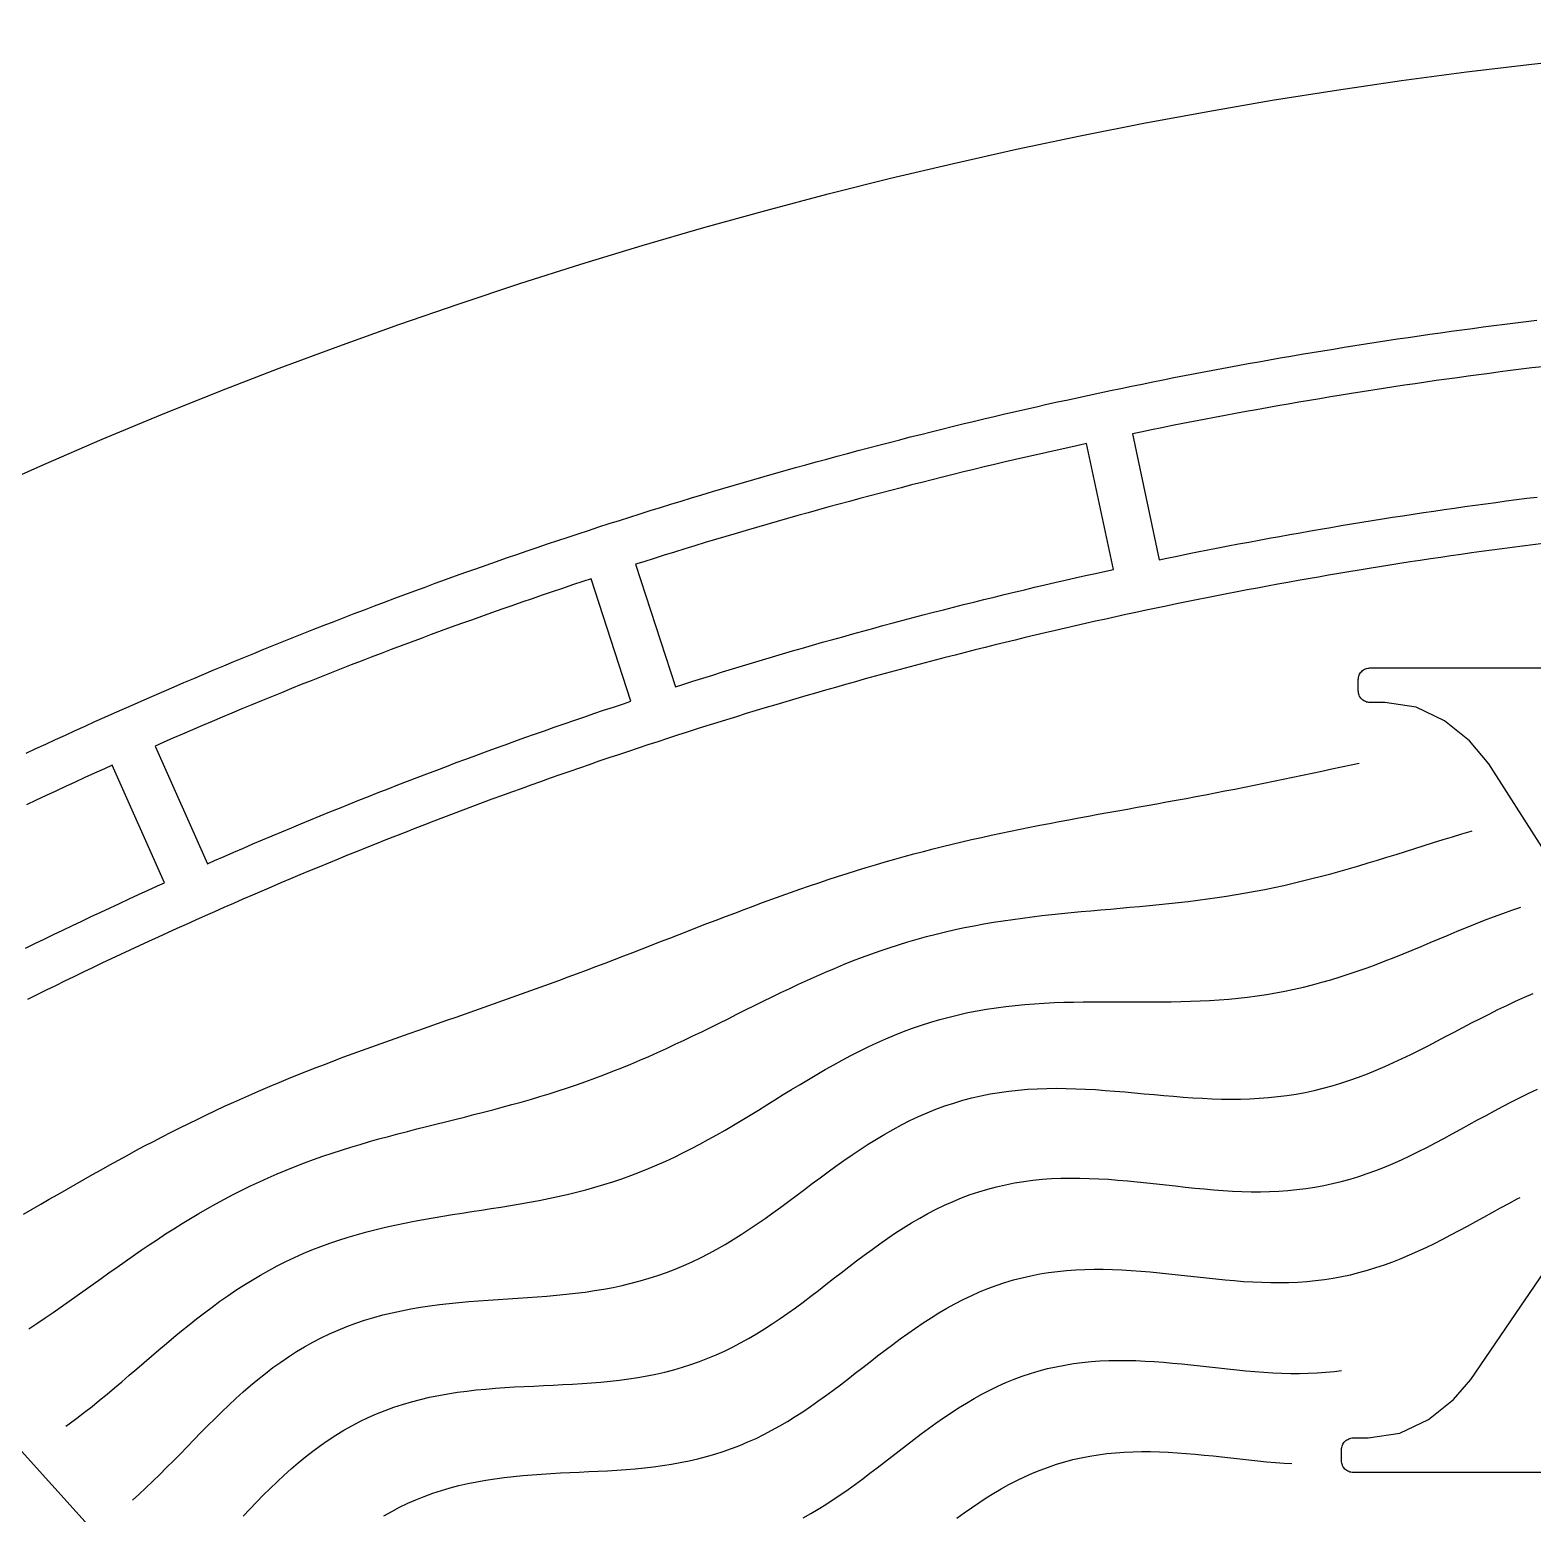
# Model space of a CAD drawing. Header units: millimetres. Extents: x -17.8 to 17.8, y -17.8 to 17.8.
# Drawn here: x -7.17 to -2.04, y 12.73 to 17.8 of the extents above; entities that cross this region are included whole.
import ezdxf

# ---------------------------------------------------------------- set-up
doc = ezdxf.new("R2010")
doc.units = ezdxf.units.MM
for name, color, linetype in [('ALTIN', 2, 'Continuous'), ('DOKU', 8, 'Continuous'), ('KESIM', 1, 'Continuous')]:
    doc.layers.add(name, color=color, linetype=linetype)

msp = doc.modelspace()

# ---------------------------------------------------------------- linework, layer by layer
at = {"layer": 'ALTIN'}
for points in [[(-7.1884, 15.3281), (-7.1549, 15.3438), (-7.1214, 15.3594), (-7.0879, 15.3749), (-7.0543, 15.3903), (-7.0208, 15.4056), (-6.9871, 15.4209), (-6.9535, 15.4361), (-6.9198, 15.4513), (-6.8861, 15.4663), (-6.8523, 15.4813), (-6.8185, 15.4962), (-6.7847, 15.5111), (-6.7508, 15.5258), (-6.7169, 15.5405), (-6.683, 15.5551), (-6.6491, 15.5697), (-6.6151, 15.5841), (-6.5811, 15.5985), (-6.547, 15.6129), (-6.5129, 15.6271), (-6.4788, 15.6413), (-6.4447, 15.6554), (-6.4105, 15.6694), (-6.3763, 15.6833), (-6.3421, 15.6972), (-6.3078, 15.711), (-6.2735, 15.7247), (-6.2392, 15.7384), (-6.2049, 15.752), (-6.1705, 15.7655), (-6.1361, 15.7789), (-6.1016, 15.7922), (-6.0672, 15.8055), (-6.0327, 15.8187), (-5.9981, 15.8318), (-5.9636, 15.8449), (-5.929, 15.8579), (-5.8944, 15.8708), (-5.8598, 15.8836), (-5.8251, 15.8963), (-5.7904, 15.909), (-5.7557, 15.9216), (-5.7209, 15.9341), (-5.6862, 15.9466), (-5.6514, 15.9589), (-5.6165, 15.9712), (-5.5817, 15.9834), (-5.5468, 15.9956), (-5.5119, 16.0076), (-5.4769, 16.0196), (-5.442, 16.0315), (-5.407, 16.0434), (-5.372, 16.0551), (-5.3369, 16.0668), (-5.3019, 16.0784), (-5.2668, 16.0899), (-5.2317, 16.1014), (-5.1965, 16.1128), (-5.1614, 16.1241), (-5.1262, 16.1353), (-5.0909, 16.1464), (-5.0557, 16.1575), (-5.0204, 16.1685), (-4.9852, 16.1794), (-4.9499, 16.1902), (-4.9145, 16.201), (-4.8792, 16.2117), (-4.8438, 16.2223), (-4.8084, 16.2328), (-4.773, 16.2433), (-4.7375, 16.2536), (-4.702, 16.2639), (-4.6665, 16.2742), (-4.631, 16.2843), (-4.5955, 16.2944), (-4.5599, 16.3044), (-4.5243, 16.3143), (-4.4887, 16.3241), (-4.4531, 16.3338), (-4.4175, 16.3435), (-4.3818, 16.3531), (-4.3461, 16.3626), (-4.3104, 16.3721), (-4.2747, 16.3815), (-4.2389, 16.3907), (-4.2032, 16.3999), (-4.1674, 16.4091), (-4.1316, 16.4181), (-4.0957, 16.4271), (-4.0599, 16.436), (-4.024, 16.4448), (-3.9881, 16.4536), (-3.9522, 16.4622), (-3.9163, 16.4708), (-3.8804, 16.4793), (-3.8444, 16.4877), (-3.8084, 16.4961), (-3.7724, 16.5044), (-3.7364, 16.5125), (-3.7004, 16.5207), (-3.6643, 16.5287), (-3.6283, 16.5366), (-3.5922, 16.5445), (-3.5561, 16.5523), (-3.5199, 16.56), (-3.4838, 16.5677), (-3.4477, 16.5752), (-3.4115, 16.5827), (-3.3753, 16.5901), (-3.3391, 16.5974), (-3.3029, 16.6047), (-3.2666, 16.6119), (-3.2304, 16.6189), (-3.1941, 16.626), (-3.1579, 16.6329), (-3.1216, 16.6397), (-3.0852, 16.6465), (-3.0489, 16.6532), (-3.0126, 16.6598), (-2.9762, 16.6663), (-2.9399, 16.6728), (-2.9035, 16.6792), (-2.8671, 16.6855), (-2.8307, 16.6917), (-2.7943, 16.6978), (-2.7578, 16.7039), (-2.7214, 16.7098), (-2.6849, 16.7157), (-2.6484, 16.7216), (-2.6119, 16.7273), (-2.5754, 16.733), (-2.5389, 16.7385), (-2.5024, 16.744), (-2.4659, 16.7495), (-2.4293, 16.7548), (-2.3928, 16.7601), (-2.3562, 16.7652), (-2.3196, 16.7703), (-2.283, 16.7754), (-2.2464, 16.7803), (-2.2098, 16.7852), (-2.1732, 16.7899), (-2.1365, 16.7946), (-2.0999, 16.7993), (-2.0632, 16.8038), (-2.0266, 16.8083)], [(-2.0074, 16.6494), (-2.0437, 16.645), (-2.0801, 16.6405), (-2.1164, 16.6359), (-2.1526, 16.6313), (-2.1889, 16.6265), (-2.2252, 16.6217), (-2.2615, 16.6168), (-2.2977, 16.6118), (-2.3339, 16.6068), (-2.3702, 16.6017), (-2.4064, 16.5965), (-2.4426, 16.5912), (-2.4788, 16.5858), (-2.5149, 16.5803), (-2.5511, 16.5748), (-2.5873, 16.5692), (-2.6234, 16.5635), (-2.6595, 16.5578), (-2.6957, 16.5519), (-2.7318, 16.546), (-2.7678, 16.54), (-2.8039, 16.5339), (-2.84, 16.5278), (-2.876, 16.5215), (-2.9121, 16.5152), (-2.9481, 16.5088), (-2.9841, 16.5024), (-3.0201, 16.4958), (-3.0561, 16.4892), (-3.0921, 16.4825), (-3.128, 16.4757), (-3.1639, 16.4688), (-3.1999, 16.4619), (-3.2358, 16.4549), (-3.2717, 16.4478), (-3.3075, 16.4406), (-3.3434, 16.4333), (-3.3792, 16.426), (-3.4084, 16.42), (-3.3169, 15.9896), (-3.2906, 15.995), (-3.2557, 16.0022), (-3.2208, 16.0092), (-3.1858, 16.0162), (-3.1509, 16.0231), (-3.1159, 16.03), (-3.0809, 16.0367), (-3.0459, 16.0434), (-3.0109, 16.05), (-2.9759, 16.0566), (-2.9409, 16.063), (-2.9058, 16.0694), (-2.8708, 16.0757), (-2.8357, 16.0819), (-2.8006, 16.0881), (-2.7655, 16.0941), (-2.7304, 16.1001), (-2.6952, 16.106), (-2.6601, 16.1119), (-2.6249, 16.1177), (-2.5898, 16.1233), (-2.5546, 16.129), (-2.5194, 16.1345), (-2.4842, 16.1399), (-2.449, 16.1453), (-2.4137, 16.1506), (-2.3785, 16.1559), (-2.3432, 16.161), (-2.308, 16.1661), (-2.2727, 16.1711), (-2.2374, 16.176), (-2.2021, 16.1808), (-2.1668, 16.1856), (-2.1315, 16.1903), (-2.0962, 16.1949), (-2.0608, 16.1994), (-2.0255, 16.2039)], [(-2.0056, 16.0451), (-2.0406, 16.0407), (-2.0756, 16.0362), (-2.1106, 16.0317), (-2.1456, 16.027), (-2.1805, 16.0223), (-2.2155, 16.0175), (-2.2504, 16.0126), (-2.2854, 16.0077), (-2.3203, 16.0027), (-2.3552, 15.9976), (-2.3901, 15.9924), (-2.425, 15.9871), (-2.4598, 15.9818), (-2.4947, 15.9764), (-2.5295, 15.9709), (-2.5644, 15.9654), (-2.5992, 15.9597), (-2.634, 15.954), (-2.6688, 15.9482), (-2.7036, 15.9424), (-2.7384, 15.9364), (-2.7731, 15.9304), (-2.8079, 15.9243), (-2.8426, 15.9182), (-2.8773, 15.9119), (-2.9121, 15.9056), (-2.9467, 15.8992), (-2.9814, 15.8928), (-3.0161, 15.8862), (-3.0507, 15.8796), (-3.0854, 15.8729), (-3.12, 15.8661), (-3.1546, 15.8593), (-3.1892, 15.8524), (-3.2238, 15.8454), (-3.2583, 15.8383), (-3.2929, 15.8312), (-3.3274, 15.8239), (-3.3619, 15.8166), (-3.3964, 15.8093), (-3.4309, 15.8018), (-3.4654, 15.7943), (-3.4998, 15.7867), (-3.5343, 15.779), (-3.5687, 15.7713), (-3.6031, 15.7635), (-3.6375, 15.7556), (-3.6718, 15.7476), (-3.7062, 15.7395), (-3.7405, 15.7314), (-3.7748, 15.7232), (-3.8091, 15.7149), (-3.8434, 15.7066), (-3.8776, 15.6982), (-3.9119, 15.6897), (-3.9461, 15.6811), (-3.9803, 15.6725), (-4.0145, 15.6637), (-4.0486, 15.6549), (-4.0828, 15.6461), (-4.1169, 15.6371), (-4.151, 15.6281), (-4.1851, 15.619), (-4.2192, 15.6099), (-4.2532, 15.6006), (-4.2872, 15.5913), (-4.3212, 15.5819), (-4.3552, 15.5724), (-4.3892, 15.5629), (-4.4231, 15.5533), (-4.4571, 15.5436), (-4.491, 15.5338), (-4.5248, 15.524), (-4.5587, 15.5141), (-4.5925, 15.5041), (-4.6263, 15.4941), (-4.6601, 15.4839), (-4.6939, 15.4737), (-4.7277, 15.4634), (-4.7614, 15.4531), (-4.7951, 15.4427), (-4.8288, 15.4322), (-4.8624, 15.4216), (-4.896, 15.411), (-4.9297, 15.4002), (-4.9632, 15.3894), (-4.9968, 15.3786), (-5.0303, 15.3676), (-5.0639, 15.3566), (-5.0973, 15.3456), (-5.1308, 15.3344), (-5.1643, 15.3232), (-5.1977, 15.3119), (-5.2311, 15.3005), (-5.2644, 15.289), (-5.2978, 15.2775), (-5.3311, 15.2659), (-5.3644, 15.2543), (-5.3977, 15.2425), (-5.4309, 15.2307), (-5.4641, 15.2188), (-5.4973, 15.2069), (-5.5305, 15.1948), (-5.5636, 15.1827), (-5.5967, 15.1706), (-5.6298, 15.1583), (-5.6629, 15.146), (-5.6959, 15.1336), (-5.7289, 15.1211), (-5.7619, 15.1086), (-5.7948, 15.096), (-5.8277, 15.0833), (-5.8606, 15.0706), (-5.8935, 15.0577), (-5.9263, 15.0449), (-5.9591, 15.0319), (-5.9919, 15.0189), (-6.0247, 15.0057), (-6.0574, 14.9926), (-6.0901, 14.9793), (-6.1227, 14.966), (-6.1554, 14.9526), (-6.188, 14.9391), (-6.2206, 14.9256), (-6.2531, 14.912), (-6.2856, 14.8983), (-6.3181, 14.8846), (-6.3506, 14.8707), (-6.383, 14.8569), (-6.4154, 14.8429), (-6.4478, 14.8289), (-6.4801, 14.8148), (-6.5124, 14.8006), (-6.5447, 14.7863), (-6.5769, 14.772), (-6.6091, 14.7576), (-6.6413, 14.7432), (-6.6735, 14.7287), (-6.7056, 14.7141), (-6.7377, 14.6994), (-6.7697, 14.6847), (-6.8017, 14.6699), (-6.8337, 14.655), (-6.8657, 14.6401), (-6.8976, 14.625), (-6.9295, 14.61), (-6.9614, 14.5948), (-6.9932, 14.5796), (-7.025, 14.5643), (-7.0567, 14.5489), (-7.0885, 14.5335), (-7.1202, 14.518), (-7.1518, 14.5024), (-7.1834, 14.4868)], [(-1.7613, 12.8696), (-2.654, 12.8696), (-2.658, 12.8698), (-2.6619, 12.8704), (-2.6657, 12.8713), (-2.6694, 12.8726), (-2.6729, 12.8743), (-2.6763, 12.8763), (-2.6794, 12.8787), (-2.6823, 12.8813), (-2.685, 12.8842), (-2.6873, 12.8874), (-2.6893, 12.8907), (-2.691, 12.8943), (-2.6923, 12.898), (-2.6933, 12.9018), (-2.6939, 12.9057), (-2.694, 12.9096), (-2.694, 12.9477), (-2.6939, 12.9517), (-2.6933, 12.9555), (-2.6923, 12.9594), (-2.691, 12.9631), (-2.6893, 12.9666), (-2.6873, 12.97), (-2.685, 12.9731), (-2.6823, 12.976), (-2.6794, 12.9787), (-2.6763, 12.981), (-2.6729, 12.983), (-2.6694, 12.9847), (-2.6657, 12.986), (-2.6619, 12.987), (-2.658, 12.9876), (-2.654, 12.9877), (-2.6033, 12.9877), (-2.4952, 13.0036), (-2.397, 13.0504), (-2.3111, 13.1187), (-2.2518, 13.1879), (-1.5265, 14.2519), (-2.1903, 15.2922), (-2.2571, 15.3707), (-2.3418, 15.4389), (-2.4386, 15.4856), (-2.5461, 15.5015), (-2.5968, 15.5015), (-2.6008, 15.5016), (-2.6046, 15.5022), (-2.6084, 15.5032), (-2.6121, 15.5045), (-2.6157, 15.5062), (-2.6191, 15.5082), (-2.6222, 15.5105), (-2.6251, 15.5132), (-2.6278, 15.5161), (-2.6301, 15.5192), (-2.6321, 15.5226), (-2.6338, 15.5261), (-2.6351, 15.5298), (-2.6361, 15.5337), (-2.6366, 15.5375), (-2.6368, 15.5415), (-2.6368, 15.5796), (-2.6366, 15.5835), (-2.6361, 15.5874), (-2.6351, 15.5912), (-2.6338, 15.5949), (-2.6321, 15.5985), (-2.6301, 15.6018), (-2.6278, 15.605), (-2.6251, 15.6079), (-2.6222, 15.6105), (-2.6191, 15.6129), (-2.6157, 15.6149), (-2.6121, 15.6166), (-2.6084, 15.6179), (-2.6046, 15.6188), (-2.6008, 15.6194), (-2.5968, 15.6196), (-1.5479, 15.6196)], [(-7.1906, 14.6617), (-7.1586, 14.6773), (-7.1266, 14.6929), (-7.0945, 14.7084), (-7.0624, 14.7238), (-7.0302, 14.7392), (-6.9981, 14.7545), (-6.9659, 14.7698), (-6.9336, 14.7849), (-6.9014, 14.8), (-6.8691, 14.815), (-6.8367, 14.83), (-6.8043, 14.8449), (-6.7719, 14.8597), (-6.7395, 14.8744), (-6.715, 14.8855), (-6.894, 15.2874), (-6.9211, 15.2752), (-6.9544, 15.2601), (-6.9877, 15.2448), (-7.0209, 15.2296), (-7.0541, 15.2142), (-7.0873, 15.1988), (-7.1204, 15.1833), (-7.1536, 15.1677), (-7.1866, 15.1521)]]:
    msp.add_lwpolyline(points, dxfattribs=at)
for points in [[(-4.7403, 15.6268), (-4.7062, 15.6371), (-4.6721, 15.6474), (-4.638, 15.6575), (-4.6038, 15.6676), (-4.5696, 15.6776), (-4.5354, 15.6875), (-4.5012, 15.6974), (-4.4669, 15.7072), (-4.4326, 15.7169), (-4.3983, 15.7265), (-4.364, 15.7361), (-4.3297, 15.7456), (-4.2953, 15.755), (-4.2609, 15.7643), (-4.2265, 15.7736), (-4.1921, 15.7828), (-4.1576, 15.7919), (-4.1232, 15.8009), (-4.0887, 15.8099), (-4.0542, 15.8187), (-4.0197, 15.8275), (-3.9851, 15.8363), (-3.9506, 15.8449), (-3.916, 15.8535), (-3.8814, 15.862), (-3.8468, 15.8704), (-3.8122, 15.8788), (-3.7775, 15.8871), (-3.7428, 15.8953), (-3.7082, 15.9034), (-3.6735, 15.9115), (-3.6387, 15.9194), (-3.604, 15.9273), (-3.5692, 15.9352), (-3.5345, 15.9429), (-3.4997, 15.9506), (-3.4734, 15.9563), (-3.5649, 16.3867), (-3.594, 16.3804), (-3.6297, 16.3725), (-3.6654, 16.3645), (-3.7011, 16.3565), (-3.7368, 16.3484), (-3.7724, 16.3402), (-3.8081, 16.3319), (-3.8437, 16.3236), (-3.8793, 16.3151), (-3.9149, 16.3066), (-3.9504, 16.2981), (-3.986, 16.2894), (-4.0215, 16.2807), (-4.057, 16.2719), (-4.0925, 16.263), (-4.128, 16.254), (-4.1634, 16.245), (-4.1989, 16.2358), (-4.2343, 16.2266), (-4.2697, 16.2174), (-4.305, 16.208), (-4.3404, 16.1986), (-4.3757, 16.1891), (-4.411, 16.1795), (-4.4463, 16.1698), (-4.4816, 16.1601), (-4.5168, 16.1503), (-4.5521, 16.1404), (-4.5873, 16.1304), (-4.6224, 16.1204), (-4.6576, 16.1102), (-4.6927, 16.1), (-4.7278, 16.0898), (-4.7629, 16.0794), (-4.798, 16.069), (-4.8331, 16.0585), (-4.8681, 16.0479), (-4.9031, 16.0372), (-4.938, 16.0265), (-4.973, 16.0157), (-5.0079, 16.0048), (-5.0428, 15.9938), (-5.0777, 15.9828), (-5.1061, 15.9738), (-4.9701, 15.5553), (-4.9445, 15.5634), (-4.9105, 15.5742), (-4.8765, 15.5849), (-4.8425, 15.5955), (-4.8085, 15.606), (-4.7744, 15.6165)], [(-6.3478, 15.0457), (-6.315, 15.0595), (-6.2821, 15.0733), (-6.2492, 15.087), (-6.2163, 15.1006), (-6.1833, 15.1141), (-6.1503, 15.1275), (-6.1173, 15.1409), (-6.0843, 15.1542), (-6.0512, 15.1675), (-6.0181, 15.1806), (-5.985, 15.1937), (-5.9518, 15.2067), (-5.9186, 15.2197), (-5.8854, 15.2326), (-5.8521, 15.2454), (-5.8189, 15.2581), (-5.7856, 15.2708), (-5.7522, 15.2833), (-5.7189, 15.2959), (-5.6855, 15.3083), (-5.6521, 15.3207), (-5.6187, 15.333), (-5.5852, 15.3452), (-5.5517, 15.3573), (-5.5182, 15.3694), (-5.4846, 15.3814), (-5.4511, 15.3933), (-5.4175, 15.4052), (-5.3838, 15.417), (-5.3502, 15.4287), (-5.3165, 15.4403), (-5.2828, 15.4519), (-5.2491, 15.4634), (-5.2154, 15.4748), (-5.1816, 15.4861), (-5.1478, 15.4974), (-5.1223, 15.5058), (-5.2582, 15.9243), (-5.2865, 15.915), (-5.3212, 15.9034), (-5.3559, 15.8917), (-5.3905, 15.88), (-5.4252, 15.8682), (-5.4598, 15.8563), (-5.4944, 15.8444), (-5.5289, 15.8324), (-5.5634, 15.8203), (-5.5979, 15.8081), (-5.6324, 15.7958), (-5.6669, 15.7835), (-5.7013, 15.7711), (-5.7357, 15.7586), (-5.77, 15.7461), (-5.8044, 15.7335), (-5.8387, 15.7208), (-5.873, 15.708), (-5.9072, 15.6951), (-5.9415, 15.6822), (-5.9757, 15.6692), (-6.0098, 15.6561), (-6.044, 15.643), (-6.0781, 15.6298), (-6.1122, 15.6165), (-6.1462, 15.6031), (-6.1803, 15.5897), (-6.2142, 15.5761), (-6.2482, 15.5625), (-6.2822, 15.5489), (-6.3161, 15.5351), (-6.3499, 15.5213), (-6.3838, 15.5074), (-6.4176, 15.4935), (-6.4514, 15.4794), (-6.4851, 15.4653), (-6.5189, 15.4511), (-6.5526, 15.4369), (-6.5862, 15.4225), (-6.6199, 15.4081), (-6.6535, 15.3936), (-6.687, 15.3791), (-6.7206, 15.3645), (-6.7478, 15.3525), (-6.5688, 14.9506), (-6.5442, 14.9613), (-6.5116, 14.9756), (-6.4789, 14.9898), (-6.4462, 15.0039), (-6.4134, 15.0179), (-6.3806, 15.0318)], [(-7.95, 13.7698), (-6.3762, 12.0229), (-6.259, 10.8409), (-7.224, 11.5334)]]:
    msp.add_lwpolyline(points, close=True, dxfattribs=at)
at = {"layer": 'DOKU'}
for points in [[(-7.1971, 13.7522), (-7.1678, 13.7693), (-7.1385, 13.7863), (-7.1092, 13.8034), (-7.0799, 13.8204), (-7.0505, 13.8373), (-7.021, 13.8542), (-6.9916, 13.871), (-6.9621, 13.8878), (-6.9325, 13.9044), (-6.9028, 13.9209), (-6.8731, 13.9373), (-6.8433, 13.9536), (-6.8135, 13.9697), (-6.7835, 13.9857), (-6.7535, 14.0015), (-6.7234, 14.0172), (-6.6932, 14.0326), (-6.6629, 14.0479), (-6.6325, 14.063), (-6.6021, 14.0779), (-6.5715, 14.0926), (-6.5408, 14.1071), (-6.5101, 14.1214), (-6.4792, 14.1355), (-6.4483, 14.1494), (-6.4172, 14.1631), (-6.3861, 14.1766), (-6.3549, 14.1899), (-6.3236, 14.203), (-6.2922, 14.2159), (-6.2608, 14.2287), (-6.2292, 14.2412), (-6.1976, 14.2536), (-6.166, 14.2658), (-6.1343, 14.2779), (-6.1025, 14.2899), (-6.0707, 14.3017), (-6.0388, 14.3134), (-6.007, 14.325), (-5.975, 14.3364), (-5.9431, 14.3478), (-5.9111, 14.3592), (-5.8791, 14.3705), (-5.8471, 14.3817), (-5.8151, 14.3929), (-5.7831, 14.4041), (-5.7511, 14.4152), (-5.7191, 14.4264), (-5.6871, 14.4375), (-5.6551, 14.4487), (-5.6232, 14.4599), (-5.5912, 14.4712), (-5.5593, 14.4825), (-5.5274, 14.4938), (-5.4955, 14.5053), (-5.4637, 14.5167), (-5.4319, 14.5283), (-5.4001, 14.5399), (-5.3683, 14.5515), (-5.3366, 14.5633), (-5.3049, 14.5751), (-5.2732, 14.587), (-5.2416, 14.599), (-5.2099, 14.611), (-5.1783, 14.6231), (-5.1467, 14.6352), (-5.1151, 14.6474), (-5.0835, 14.6596), (-5.0519, 14.6719), (-5.0204, 14.6842), (-4.9888, 14.6964), (-4.9572, 14.7088), (-4.9256, 14.721), (-4.894, 14.7333), (-4.8624, 14.7456), (-4.8307, 14.7578), (-4.799, 14.7699), (-4.7673, 14.782), (-4.7356, 14.794), (-4.7038, 14.8059), (-4.672, 14.8177), (-4.6401, 14.8294), (-4.6082, 14.8409), (-4.5763, 14.8523), (-4.5443, 14.8636), (-4.5122, 14.8747), (-4.4801, 14.8856), (-4.4479, 14.8964), (-4.4156, 14.9069), (-4.3833, 14.9173), (-4.351, 14.9274), (-4.3185, 14.9374), (-4.286, 14.9471), (-4.2535, 14.9567), (-4.2208, 14.966), (-4.1882, 14.9751), (-4.1554, 14.984), (-4.1226, 14.9926), (-4.0898, 15.0011), (-4.0569, 15.0093), (-4.0239, 15.0174), (-3.9909, 15.0252), (-3.9578, 15.0329), (-3.9247, 15.0404), (-3.8916, 15.0477), (-3.8584, 15.0548), (-3.8252, 15.0618), (-3.792, 15.0686), (-3.7587, 15.0753), (-3.7254, 15.0818), (-3.6921, 15.0883), (-3.6587, 15.0946), (-3.6254, 15.1009), (-3.5921, 15.1071), (-3.5587, 15.1132), (-3.5253, 15.1193), (-3.492, 15.1254), (-3.4586, 15.1314), (-3.4252, 15.1374), (-3.3919, 15.1434), (-3.3586, 15.1495), (-3.3252, 15.1555), (-3.2919, 15.1616), (-3.2586, 15.1677), (-3.2253, 15.1739), (-3.192, 15.1801), (-3.1588, 15.1864), (-3.1255, 15.1927), (-3.0923, 15.1991), (-3.0591, 15.2056), (-3.0259, 15.2122), (-2.9927, 15.2188), (-2.9595, 15.2255), (-2.9264, 15.2323), (-2.8932, 15.2392), (-2.8601, 15.2461), (-2.827, 15.2531), (-2.7939, 15.2601), (-2.7608, 15.2672), (-2.7277, 15.2744), (-2.6945, 15.2815), (-2.6614, 15.2887), (-2.6342, 15.2946)], [(-7.1789, 13.3606), (-7.1513, 13.3792), (-7.1238, 13.3979), (-7.0964, 13.4168), (-7.069, 13.4359), (-7.0417, 13.4552), (-7.0144, 13.4745), (-6.9871, 13.4939), (-6.9598, 13.5133), (-6.9325, 13.5328), (-6.9052, 13.5522), (-6.8778, 13.5716), (-6.8504, 13.5909), (-6.8228, 13.61), (-6.7952, 13.6291), (-6.7675, 13.6479), (-6.7396, 13.6665), (-6.7116, 13.6849), (-6.6834, 13.703), (-6.655, 13.7207), (-6.6265, 13.7382), (-6.5978, 13.7553), (-6.5689, 13.772), (-6.5398, 13.7883), (-6.5105, 13.8043), (-6.481, 13.8198), (-6.4513, 13.8348), (-6.4214, 13.8495), (-6.3912, 13.8636), (-6.3609, 13.8773), (-6.3303, 13.8906), (-6.2996, 13.9034), (-6.2686, 13.9158), (-6.2375, 13.9277), (-6.2062, 13.9392), (-6.1747, 13.9504), (-6.143, 13.9611), (-6.1112, 13.9714), (-6.0793, 13.9814), (-6.0472, 13.9911), (-6.0151, 14.0005), (-5.9828, 14.0096), (-5.9505, 14.0185), (-5.9181, 14.0271), (-5.8856, 14.0356), (-5.8531, 14.044), (-5.8206, 14.0522), (-5.7881, 14.0604), (-5.7556, 14.0685), (-5.7231, 14.0766), (-5.6906, 14.0847), (-5.6582, 14.0929), (-5.6258, 14.1012), (-5.5935, 14.1097), (-5.5613, 14.1182), (-5.5292, 14.127), (-5.4972, 14.1359), (-5.4652, 14.1451), (-5.4334, 14.1546), (-5.4017, 14.1643), (-5.3702, 14.1743), (-5.3387, 14.1846), (-5.3074, 14.1952), (-5.2762, 14.2062), (-5.2451, 14.2174), (-5.2141, 14.2291), (-5.1833, 14.241), (-5.1526, 14.2533), (-5.122, 14.2659), (-5.0915, 14.2787), (-5.061, 14.2919), (-5.0307, 14.3054), (-5.0005, 14.3192), (-4.9703, 14.3332), (-4.9402, 14.3474), (-4.9101, 14.3618), (-4.8801, 14.3763), (-4.8501, 14.3911), (-4.8201, 14.4059), (-4.7902, 14.4208), (-4.7602, 14.4357), (-4.7302, 14.4507), (-4.7001, 14.4656), (-4.6701, 14.4804), (-4.6399, 14.4952), (-4.6098, 14.5098), (-4.5795, 14.5243), (-4.5491, 14.5385), (-4.5187, 14.5525), (-4.4881, 14.5663), (-4.4575, 14.5798), (-4.4267, 14.5929), (-4.3958, 14.6057), (-4.3648, 14.6181), (-4.3336, 14.6301), (-4.3023, 14.6416), (-4.2709, 14.6528), (-4.2393, 14.6635), (-4.2076, 14.6737), (-4.1758, 14.6835), (-4.1438, 14.6927), (-4.1117, 14.7015), (-4.0794, 14.7099), (-4.047, 14.7177), (-4.0145, 14.7251), (-3.9819, 14.732), (-3.9492, 14.7385), (-3.9163, 14.7445), (-3.8834, 14.7502), (-3.8504, 14.7554), (-3.8173, 14.7603), (-3.7841, 14.7649), (-3.7509, 14.7691), (-3.7176, 14.773), (-3.6843, 14.7767), (-3.6509, 14.7802), (-3.6175, 14.7835), (-3.5841, 14.7867), (-3.5507, 14.7897), (-3.5173, 14.7927), (-3.4839, 14.7957), (-3.4505, 14.7986), (-3.4172, 14.8015), (-3.3839, 14.8046), (-3.3506, 14.8077), (-3.3174, 14.811), (-3.2843, 14.8144), (-3.2512, 14.818), (-3.2181, 14.8218), (-3.1852, 14.8259), (-3.1523, 14.8303), (-3.1194, 14.8349), (-3.0867, 14.8399), (-3.054, 14.8451), (-3.0214, 14.8507), (-2.9889, 14.8566), (-2.9564, 14.8629), (-2.924, 14.8695), (-2.8917, 14.8765), (-2.8594, 14.8838), (-2.8272, 14.8915), (-2.7951, 14.8994), (-2.763, 14.9077), (-2.7309, 14.9163), (-2.6989, 14.9251), (-2.6669, 14.9342), (-2.6349, 14.9435), (-2.603, 14.9531), (-2.5711, 14.9628), (-2.5391, 14.9726), (-2.5072, 14.9825), (-2.4753, 14.9926), (-2.4433, 15.0026), (-2.4114, 15.0127), (-2.3794, 15.0227), (-2.3473, 15.0327), (-2.3153, 15.0426), (-2.2832, 15.0523), (-2.251, 15.0618), (-2.248, 15.0627)], [(-7.0524, 13.0277), (-7.0411, 13.0359), (-7.0149, 13.0554), (-6.9889, 13.0754), (-6.9631, 13.0958), (-6.9375, 13.1164), (-6.9119, 13.1374), (-6.8865, 13.1587), (-6.8612, 13.1801), (-6.8358, 13.2018), (-6.8106, 13.2235), (-6.7853, 13.2453), (-6.7599, 13.2671), (-6.7345, 13.2888), (-6.709, 13.3105), (-6.6834, 13.332), (-6.6577, 13.3533), (-6.6318, 13.3743), (-6.6057, 13.395), (-6.5794, 13.4154), (-6.5528, 13.4353), (-6.526, 13.4548), (-6.499, 13.4738), (-6.4717, 13.4923), (-6.444, 13.5102), (-6.4161, 13.5275), (-6.3879, 13.5442), (-6.3593, 13.5603), (-6.3304, 13.5757), (-6.3012, 13.5904), (-6.2717, 13.6044), (-6.2419, 13.6177), (-6.2117, 13.6304), (-6.1813, 13.6423), (-6.1505, 13.6536), (-6.1195, 13.6643), (-6.0882, 13.6743), (-6.0566, 13.6836), (-6.0248, 13.6924), (-5.9928, 13.7006), (-5.9606, 13.7083), (-5.9282, 13.7156), (-5.8956, 13.7224), (-5.8629, 13.7287), (-5.8301, 13.7348), (-5.7972, 13.7405), (-5.7642, 13.7461), (-5.7312, 13.7514), (-5.6982, 13.7566), (-5.6651, 13.7617), (-5.6321, 13.7668), (-5.5992, 13.7719), (-5.5663, 13.7771), (-5.5335, 13.7824), (-5.5008, 13.788), (-5.4683, 13.7937), (-5.4359, 13.7998), (-5.4037, 13.8062), (-5.3716, 13.813), (-5.3397, 13.8202), (-5.308, 13.8279), (-5.2765, 13.836), (-5.2453, 13.8447), (-5.2142, 13.8539), (-5.1834, 13.8636), (-5.1528, 13.8739), (-5.1224, 13.8848), (-5.0922, 13.8963), (-5.0622, 13.9083), (-5.0324, 13.9209), (-5.0029, 13.9341), (-4.9735, 13.9478), (-4.9442, 13.9621), (-4.9152, 13.9768), (-4.8862, 13.9921), (-4.8575, 14.0077), (-4.8288, 14.0238), (-4.8002, 14.0402), (-4.7717, 14.057), (-4.7433, 14.074), (-4.7148, 14.0912), (-4.6865, 14.1086), (-4.6581, 14.1261), (-4.6297, 14.1437), (-4.6013, 14.1612), (-4.5728, 14.1787), (-4.5442, 14.1961), (-4.5156, 14.2134), (-4.4868, 14.2304), (-4.4579, 14.2471), (-4.4289, 14.2634), (-4.3997, 14.2794), (-4.3704, 14.295), (-4.3409, 14.31), (-4.3112, 14.3246), (-4.2813, 14.3386), (-4.2512, 14.3519), (-4.2209, 14.3647), (-4.1904, 14.3767), (-4.1597, 14.3881), (-4.1288, 14.3988), (-4.0977, 14.4088), (-4.0663, 14.418), (-4.0347, 14.4265), (-4.003, 14.4343), (-3.971, 14.4414), (-3.9389, 14.4477), (-3.9066, 14.4533), (-3.8741, 14.4583), (-3.8415, 14.4626), (-3.8087, 14.4663), (-3.7757, 14.4694), (-3.7427, 14.472), (-3.7096, 14.4741), (-3.6764, 14.4757), (-3.6431, 14.4769), (-3.6097, 14.4777), (-3.5763, 14.4783), (-3.5429, 14.4785), (-3.5094, 14.4786), (-3.476, 14.4786), (-3.4426, 14.4785), (-3.4092, 14.4783), (-3.3758, 14.4782), (-3.3426, 14.4782), (-3.3093, 14.4784), (-3.2762, 14.4787), (-3.2432, 14.4794), (-3.2102, 14.4803), (-3.1774, 14.4816), (-3.1446, 14.4833), (-3.112, 14.4854), (-3.0795, 14.488), (-3.0472, 14.4911), (-3.0149, 14.4948), (-2.9828, 14.499), (-2.9508, 14.5038), (-2.919, 14.5092), (-2.8872, 14.5152), (-2.8556, 14.5218), (-2.8241, 14.529), (-2.7928, 14.5368), (-2.7615, 14.5452), (-2.7303, 14.5541), (-2.6992, 14.5636), (-2.6682, 14.5737), (-2.6372, 14.5842), (-2.6064, 14.5951), (-2.5755, 14.6065), (-2.5447, 14.6183), (-2.514, 14.6304), (-2.4832, 14.6427), (-2.4525, 14.6553), (-2.4217, 14.668), (-2.3909, 14.6809), (-2.3601, 14.6938), (-2.3293, 14.7067), (-2.2984, 14.7195), (-2.2675, 14.7322), (-2.2365, 14.7448), (-2.2055, 14.757), (-2.1743, 14.769), (-2.1431, 14.7807), (-2.1118, 14.7919), (-2.081, 14.8025)], [(-6.8247, 12.7747), (-6.8029, 12.7945), (-6.779, 12.8168), (-6.7553, 12.8396), (-6.7317, 12.8628), (-6.7082, 12.8863), (-6.6848, 12.91), (-6.6614, 12.9339), (-6.638, 12.9579), (-6.6146, 12.982), (-6.5912, 13.006), (-6.5676, 13.0299), (-6.5439, 13.0535), (-6.5199, 13.077), (-6.4958, 13.1001), (-6.4715, 13.1228), (-6.4468, 13.1451), (-6.4219, 13.1668), (-6.3966, 13.1879), (-6.371, 13.2084), (-6.345, 13.2282), (-6.3186, 13.2472), (-6.2918, 13.2654), (-6.2646, 13.2829), (-6.237, 13.2994), (-6.2089, 13.3151), (-6.1805, 13.3299), (-6.1516, 13.3438), (-6.1222, 13.3567), (-6.0925, 13.3688), (-6.0624, 13.3799), (-6.0318, 13.3902), (-6.0009, 13.3995), (-5.9696, 13.408), (-5.938, 13.4157), (-5.9061, 13.4227), (-5.8739, 13.4289), (-5.8414, 13.4344), (-5.8087, 13.4392), (-5.7758, 13.4435), (-5.7427, 13.4473), (-5.7095, 13.4506), (-5.6761, 13.4536), (-5.6427, 13.4562), (-5.6092, 13.4587), (-5.5757, 13.4609), (-5.5422, 13.4631), (-5.5088, 13.4653), (-5.4754, 13.4675), (-5.4422, 13.4699), (-5.4091, 13.4725), (-5.3761, 13.4754), (-5.3434, 13.4787), (-5.3108, 13.4823), (-5.2785, 13.4865), (-5.2464, 13.4912), (-5.2146, 13.4965), (-5.1831, 13.5024), (-5.1519, 13.5091), (-5.1209, 13.5164), (-5.0903, 13.5245), (-5.0599, 13.5334), (-5.0299, 13.5431), (-5.0002, 13.5536), (-4.9708, 13.5649), (-4.9416, 13.5771), (-4.9128, 13.59), (-4.8842, 13.6037), (-4.8559, 13.6182), (-4.8279, 13.6335), (-4.8, 13.6494), (-4.7724, 13.6661), (-4.745, 13.6833), (-4.7177, 13.7012), (-4.6905, 13.7195), (-4.6635, 13.7383), (-4.6366, 13.7575), (-4.6097, 13.777), (-4.5829, 13.7968), (-4.5561, 13.8168), (-4.5292, 13.8368), (-4.5024, 13.8569), (-4.4754, 13.8769), (-4.4484, 13.8968), (-4.4213, 13.9165), (-4.394, 13.9359), (-4.3665, 13.955), (-4.3389, 13.9736), (-4.3111, 13.9917), (-4.2831, 14.0093), (-4.2548, 14.0262), (-4.2263, 14.0424), (-4.1975, 14.0579), (-4.1685, 14.0725), (-4.1392, 14.0864), (-4.1096, 14.0993), (-4.0797, 14.1114), (-4.0496, 14.1225), (-4.0191, 14.1326), (-3.9884, 14.1418), (-3.9574, 14.15), (-3.9262, 14.1573), (-3.8946, 14.1636), (-3.8629, 14.1689), (-3.8309, 14.1733), (-3.7987, 14.1768), (-3.7662, 14.1795), (-3.7336, 14.1813), (-3.7008, 14.1824), (-3.6679, 14.1828), (-3.6348, 14.1824), (-3.6017, 14.1815), (-3.5684, 14.1801), (-3.535, 14.1782), (-3.5016, 14.1759), (-3.4682, 14.1733), (-3.4347, 14.1704), (-3.4013, 14.1674), (-3.3679, 14.1643), (-3.3345, 14.1613), (-3.3012, 14.1583), (-3.268, 14.1554), (-3.2349, 14.1528), (-3.2019, 14.1505), (-3.1691, 14.1486), (-3.1363, 14.1471), (-3.1038, 14.1462), (-3.0714, 14.1458), (-3.0391, 14.1461), (-3.007, 14.147), (-2.9751, 14.1487), (-2.9434, 14.1511), (-2.9119, 14.1543), (-2.8805, 14.1583), (-2.8494, 14.1632), (-2.8184, 14.1689), (-2.7875, 14.1755), (-2.7569, 14.1829), (-2.7264, 14.1912), (-2.696, 14.2003), (-2.6658, 14.2102), (-2.6357, 14.2209), (-2.6057, 14.2323), (-2.5758, 14.2444), (-2.546, 14.2571), (-2.5163, 14.2705), (-2.4866, 14.2844), (-2.457, 14.2987), (-2.4274, 14.3135), (-2.3978, 14.3285), (-2.3682, 14.3439), (-2.3386, 14.3594), (-2.3089, 14.375), (-2.2793, 14.3906), (-2.2495, 14.4062), (-2.2197, 14.4216), (-2.1898, 14.4368), (-2.1598, 14.4517), (-2.1297, 14.4663), (-2.0995, 14.4803), (-2.0692, 14.4939), (-2.0388, 14.5068)], [(-6.4467, 12.7209), (-6.4239, 12.7448), (-6.401, 12.7686), (-6.3779, 12.7921), (-6.3546, 12.8152), (-6.331, 12.8379), (-6.3071, 12.8602), (-6.2829, 12.8819), (-6.2584, 12.903), (-6.2335, 12.9234), (-6.2083, 12.9431), (-6.1826, 12.9621), (-6.1565, 12.9802), (-6.13, 12.9975), (-6.1031, 13.0139), (-6.0757, 13.0294), (-6.0479, 13.0439), (-6.0196, 13.0575), (-5.9909, 13.0702), (-5.9618, 13.0819), (-5.9322, 13.0926), (-5.9022, 13.1025), (-5.8719, 13.1114), (-5.8412, 13.1195), (-5.8101, 13.1267), (-5.7787, 13.1331), (-5.747, 13.1388), (-5.715, 13.1437), (-5.6828, 13.148), (-5.6504, 13.1517), (-5.6178, 13.1549), (-5.5851, 13.1576), (-5.5522, 13.1599), (-5.5192, 13.1619), (-5.4862, 13.1637), (-5.4532, 13.1653), (-5.4202, 13.1668), (-5.3873, 13.1683), (-5.3545, 13.1699), (-5.3217, 13.1717), (-5.2891, 13.1737), (-5.2567, 13.176), (-5.2244, 13.1786), (-5.1924, 13.1817), (-5.1607, 13.1854), (-5.1291, 13.1895), (-5.0979, 13.1944), (-5.0669, 13.1998), (-5.0363, 13.206), (-5.0059, 13.213), (-4.9759, 13.2207), (-4.9462, 13.2293), (-4.9168, 13.2387), (-4.8878, 13.2489), (-4.859, 13.26), (-4.8306, 13.2719), (-4.8024, 13.2847), (-4.7746, 13.2983), (-4.747, 13.3127), (-4.7197, 13.3279), (-4.6926, 13.3439), (-4.6657, 13.3605), (-4.639, 13.3778), (-4.6125, 13.3957), (-4.5861, 13.4141), (-4.5599, 13.433), (-4.5338, 13.4524), (-4.5077, 13.472), (-4.4816, 13.4919), (-4.4556, 13.5121), (-4.4296, 13.5323), (-4.4035, 13.5526), (-4.3773, 13.5728), (-4.3511, 13.5929), (-4.3247, 13.6127), (-4.2982, 13.6323), (-4.2716, 13.6515), (-4.2447, 13.6703), (-4.2177, 13.6885), (-4.1904, 13.7062), (-4.1629, 13.7232), (-4.1351, 13.7395), (-4.1071, 13.755), (-4.0788, 13.7697), (-4.0502, 13.7835), (-4.0213, 13.7964), (-3.9921, 13.8084), (-3.9626, 13.8194), (-3.9329, 13.8294), (-3.9028, 13.8384), (-3.8725, 13.8464), (-3.8419, 13.8534), (-3.811, 13.8595), (-3.7799, 13.8645), (-3.7485, 13.8686), (-3.7169, 13.8717), (-3.6851, 13.874), (-3.6531, 13.8754), (-3.6209, 13.876), (-3.5886, 13.8759), (-3.5561, 13.8751), (-3.5235, 13.8737), (-3.4908, 13.8717), (-3.458, 13.8693), (-3.4252, 13.8664), (-3.3923, 13.8633), (-3.3595, 13.8598), (-3.3266, 13.8563), (-3.2938, 13.8526), (-3.261, 13.849), (-3.2283, 13.8454), (-3.1957, 13.842), (-3.1632, 13.8389), (-3.1308, 13.8361), (-3.0985, 13.8337), (-3.0664, 13.8317), (-3.0345, 13.8303), (-3.0027, 13.8295), (-2.9711, 13.8294), (-2.9396, 13.83), (-2.9084, 13.8313), (-2.8774, 13.8334), (-2.8465, 13.8364), (-2.8158, 13.8402), (-2.7853, 13.8448), (-2.755, 13.8504), (-2.7249, 13.8569), (-2.6949, 13.8642), (-2.6651, 13.8724), (-2.6355, 13.8815), (-2.606, 13.8914), (-2.5766, 13.9022), (-2.5474, 13.9137), (-2.5182, 13.9259), (-2.4892, 13.9388), (-2.4602, 13.9523), (-2.4312, 13.9664), (-2.4024, 13.981), (-2.3735, 13.996), (-2.3447, 14.0113), (-2.3159, 14.0269), (-2.287, 14.0427), (-2.2581, 14.0586), (-2.2292, 14.0746), (-2.2002, 14.0904), (-2.1711, 14.1062), (-2.142, 14.1217), (-2.1128, 14.1369), (-2.0834, 14.1517), (-2.054, 14.166), (-2.0244, 14.1798)], [(-5.966, 12.7216), (-5.9393, 12.7368), (-5.9121, 12.751), (-5.8844, 12.7643), (-5.8564, 12.7767), (-5.8279, 12.7881), (-5.799, 12.7986), (-5.7697, 12.8083), (-5.74, 12.817), (-5.71, 12.8249), (-5.6796, 12.8319), (-5.6489, 12.8382), (-5.618, 12.8437), (-5.5867, 12.8485), (-5.5552, 12.8527), (-5.5235, 12.8564), (-5.4917, 12.8595), (-5.4596, 12.8621), (-5.4275, 12.8644), (-5.3953, 12.8663), (-5.363, 12.8681), (-5.3308, 12.8696), (-5.2985, 12.8711), (-5.2663, 12.8726), (-5.2342, 12.8742), (-5.2022, 12.8759), (-5.1703, 12.8779), (-5.1386, 12.8801), (-5.1071, 12.8827), (-5.0758, 12.8857), (-5.0448, 12.8893), (-5.014, 12.8934), (-4.9834, 12.8981), (-4.9532, 12.9034), (-4.9232, 12.9095), (-4.8935, 12.9163), (-4.8642, 12.9238), (-4.8352, 12.9322), (-4.8064, 12.9414), (-4.778, 12.9514), (-4.7499, 12.9622), (-4.7221, 12.9739), (-4.6946, 12.9864), (-4.6674, 12.9997), (-4.6404, 13.0138), (-4.6137, 13.0286), (-4.5872, 13.0442), (-4.5609, 13.0605), (-4.5348, 13.0774), (-4.5089, 13.0949), (-4.4832, 13.1129), (-4.4575, 13.1314), (-4.4319, 13.1503), (-4.4064, 13.1695), (-4.381, 13.189), (-4.3556, 13.2086), (-4.3301, 13.2284), (-4.3046, 13.2482), (-4.279, 13.268), (-4.2534, 13.2876), (-4.2276, 13.307), (-4.2017, 13.3262), (-4.1757, 13.345), (-4.1494, 13.3633), (-4.123, 13.3811), (-4.0963, 13.3984), (-4.0694, 13.415), (-4.0423, 13.4309), (-4.0148, 13.4461), (-3.9872, 13.4605), (-3.9592, 13.474), (-3.931, 13.4866), (-3.9025, 13.4983), (-3.8737, 13.5091), (-3.8446, 13.5188), (-3.8152, 13.5277), (-3.7855, 13.5355), (-3.7556, 13.5423), (-3.7254, 13.5482), (-3.695, 13.5531), (-3.6643, 13.5571), (-3.6335, 13.5602), (-3.6023, 13.5624), (-3.5711, 13.5638), (-3.5396, 13.5644), (-3.508, 13.5643), (-3.4762, 13.5635), (-3.4443, 13.5621), (-3.4124, 13.5602), (-3.3803, 13.5578), (-3.3483, 13.555), (-3.3161, 13.5519), (-3.284, 13.5486), (-3.2519, 13.5451), (-3.2198, 13.5415), (-3.1878, 13.538), (-3.1558, 13.5345), (-3.1239, 13.5312), (-3.0921, 13.5281), (-3.0605, 13.5254), (-3.0289, 13.523), (-2.9976, 13.5211), (-2.9663, 13.5198), (-2.9353, 13.519), (-2.9044, 13.5188), (-2.8736, 13.5194), (-2.8431, 13.5207), (-2.8127, 13.5228), (-2.7826, 13.5256), (-2.7526, 13.5294), (-2.7228, 13.5339), (-2.6931, 13.5394), (-2.6637, 13.5457), (-2.6344, 13.5529), (-2.6053, 13.5609), (-2.5763, 13.5698), (-2.5475, 13.5795), (-2.5188, 13.59), (-2.4902, 13.6012), (-2.4617, 13.6132), (-2.4333, 13.6258), (-2.4049, 13.639), (-2.3767, 13.6528), (-2.3484, 13.667), (-2.3202, 13.6817), (-2.292, 13.6967), (-2.2638, 13.7119), (-2.2356, 13.7274), (-2.2074, 13.7429), (-2.1791, 13.7585), (-2.1508, 13.774), (-2.1224, 13.7894), (-2.0939, 13.8045), (-2.0835, 13.8099)], [(-4.5338, 12.7148), (-4.5077, 12.7294), (-4.4818, 12.7446), (-4.4562, 12.7605), (-4.4307, 12.777), (-4.4053, 12.7941), (-4.3802, 12.8117), (-4.3551, 12.8297), (-4.3301, 12.8482), (-4.3052, 12.867), (-4.2804, 12.886), (-4.2555, 12.9052), (-4.2306, 12.9245), (-4.2057, 12.9439), (-4.1807, 12.9632), (-4.1557, 12.9824), (-4.1305, 13.0013), (-4.1052, 13.02), (-4.0797, 13.0384), (-4.0541, 13.0563), (-4.0283, 13.0737), (-4.0022, 13.0906), (-3.9759, 13.1068), (-3.9494, 13.1224), (-3.9226, 13.1372), (-3.8956, 13.1512), (-3.8683, 13.1644), (-3.8407, 13.1768), (-3.8128, 13.1882), (-3.7847, 13.1987), (-3.7563, 13.2083), (-3.7276, 13.2169), (-3.6986, 13.2246), (-3.6694, 13.2313), (-3.6399, 13.237), (-3.6101, 13.2418), (-3.5802, 13.2457), (-3.55, 13.2487), (-3.5196, 13.2509), (-3.489, 13.2522), (-3.4583, 13.2528), (-3.4274, 13.2527), (-3.3964, 13.252), (-3.3652, 13.2506), (-3.334, 13.2487), (-3.3027, 13.2464), (-3.2713, 13.2437), (-3.24, 13.2406), (-3.2086, 13.2374), (-3.1772, 13.234), (-3.1458, 13.2305), (-3.1145, 13.227), (-3.0833, 13.2236), (-3.0522, 13.2204), (-3.0211, 13.2174), (-2.9902, 13.2147), (-2.9594, 13.2124), (-2.9287, 13.2105), (-2.8982, 13.2092), (-2.8678, 13.2084), (-2.8376, 13.2083), (-2.8076, 13.2088), (-2.7778, 13.2101), (-2.7481, 13.2121), (-2.7186, 13.2149), (-2.6938, 13.218)], [(-4.0087, 12.7139), (-3.9838, 12.7318), (-3.9588, 12.7493), (-3.9335, 12.7663), (-3.9081, 12.7828), (-3.8824, 12.7987), (-3.8565, 12.8139), (-3.8304, 12.8283), (-3.804, 12.842), (-3.7773, 12.8549), (-3.7504, 12.867), (-3.7232, 12.8781), (-3.6957, 12.8884), (-3.6679, 12.8977), (-3.6399, 12.9061), (-3.6116, 12.9136), (-3.5831, 12.9202), (-3.5543, 12.9258), (-3.5252, 12.9305), (-3.496, 12.9343), (-3.4665, 12.9372), (-3.4368, 12.9393), (-3.407, 12.9406), (-3.377, 12.9412), (-3.3468, 12.9411), (-3.3165, 12.9404), (-3.2861, 12.939), (-3.2556, 12.9372), (-3.225, 12.9349), (-3.1944, 12.9323), (-3.1638, 12.9293), (-3.1331, 12.9261), (-3.1025, 12.9228), (-3.0719, 12.9194), (-3.0413, 12.916), (-3.0108, 12.9127), (-2.9804, 12.9095), (-2.9501, 12.9066), (-2.9199, 12.904), (-2.8898, 12.9017), (-2.864, 12.9002)]]:
    msp.add_lwpolyline(points, dxfattribs=at)
at = {"layer": 'KESIM'}
msp.add_circle((0, 0), 17.8, dxfattribs=at)

doc.saveas('drawing.dxf')
